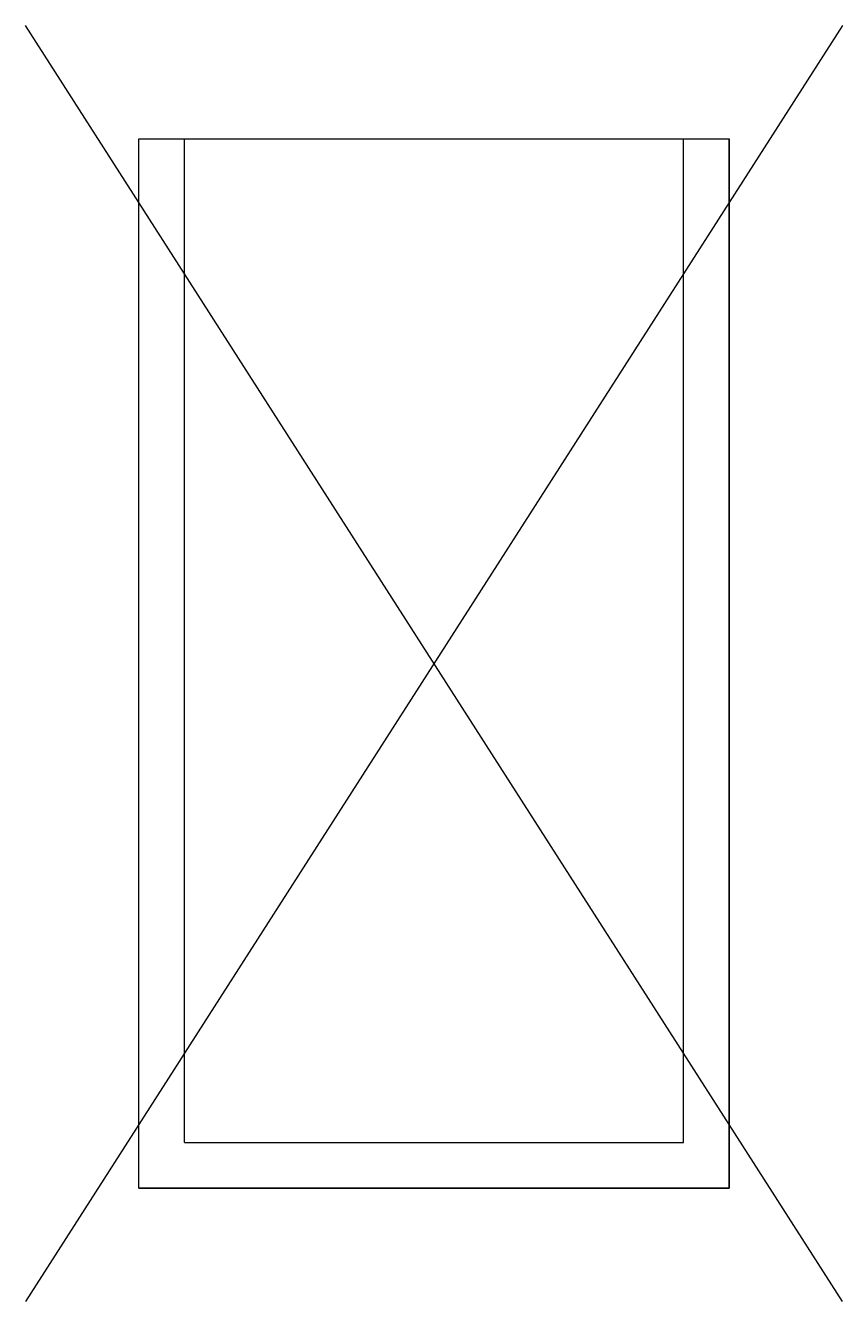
# Model space of a CAD drawing. Header units: metres. Extents: x -4.5 to 4.5, y -1.2 to 12.8.
import ezdxf

# ---------------------------------------------------------------- set-up
doc = ezdxf.new("R2010")
doc.units = ezdxf.units.M
doc.layers.get('0').update_dxf_attribs({"color": 150})

msp = doc.modelspace()

# ---------------------------------------------------------------- linework, layer by layer
for p, q in [((-3.25, 11.559), (3.25, 11.559)), ((-3.25, 0), (-3.25, 11.559)), ((-2.75, 0.5), (-2.75, 11.559)), ((2.75, 0.5), (2.75, 11.559)), ((3.25, 0), (3.25, 11.559)), ((-2.75, 0.5), (2.75, 0.5)), ((-3.25, 0), (3.25, 0))]:
    msp.add_line(p, q)
at = {"flags": 128}
for points in [[(4.5, 12.809), (-4.5, -1.25)], [(4.5, -1.25), (-4.5, 12.809)]]:
    msp.add_lwpolyline(points, dxfattribs=at)
msp.add_lwpolyline([(-3.25, 11.559), (3.25, 11.559), (3.25, 0), (-3.25, 0)], close=True, dxfattribs=at)

doc.saveas('drawing.dxf')
